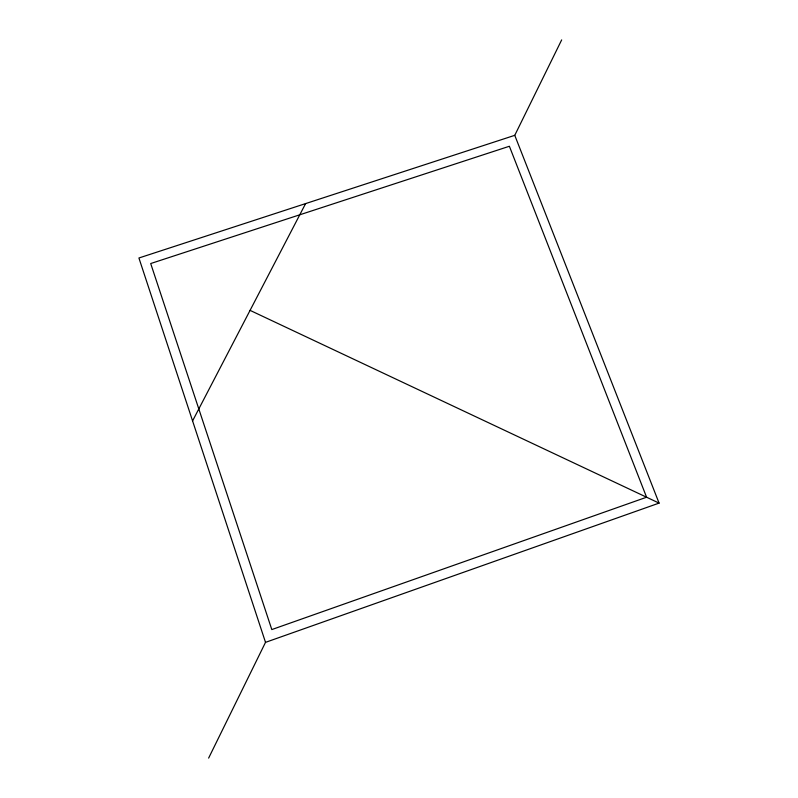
<?xml version="1.0" encoding="UTF-8"?>
<svg xmlns="http://www.w3.org/2000/svg" width="798" height="798" viewBox="0 0 798 798"><rect width="100%" height="100%" fill="white"/><g stroke="black" fill="none" stroke-linecap="round" stroke-linejoin="round"><path stroke-width="1.2" d="M208.627 758.1L265.515 642.36L659.078 503.109L514.76 135.331L561.672 39.9M192.577 420.915L305.604 203.59M514.76 135.331L138.922 257.993L265.515 642.36M250.073 310.372L659.078 503.109M646.589 497.224L271.809 629.572L150.702 263.539L509.383 146.263L646.589 497.224"/></g></svg>
